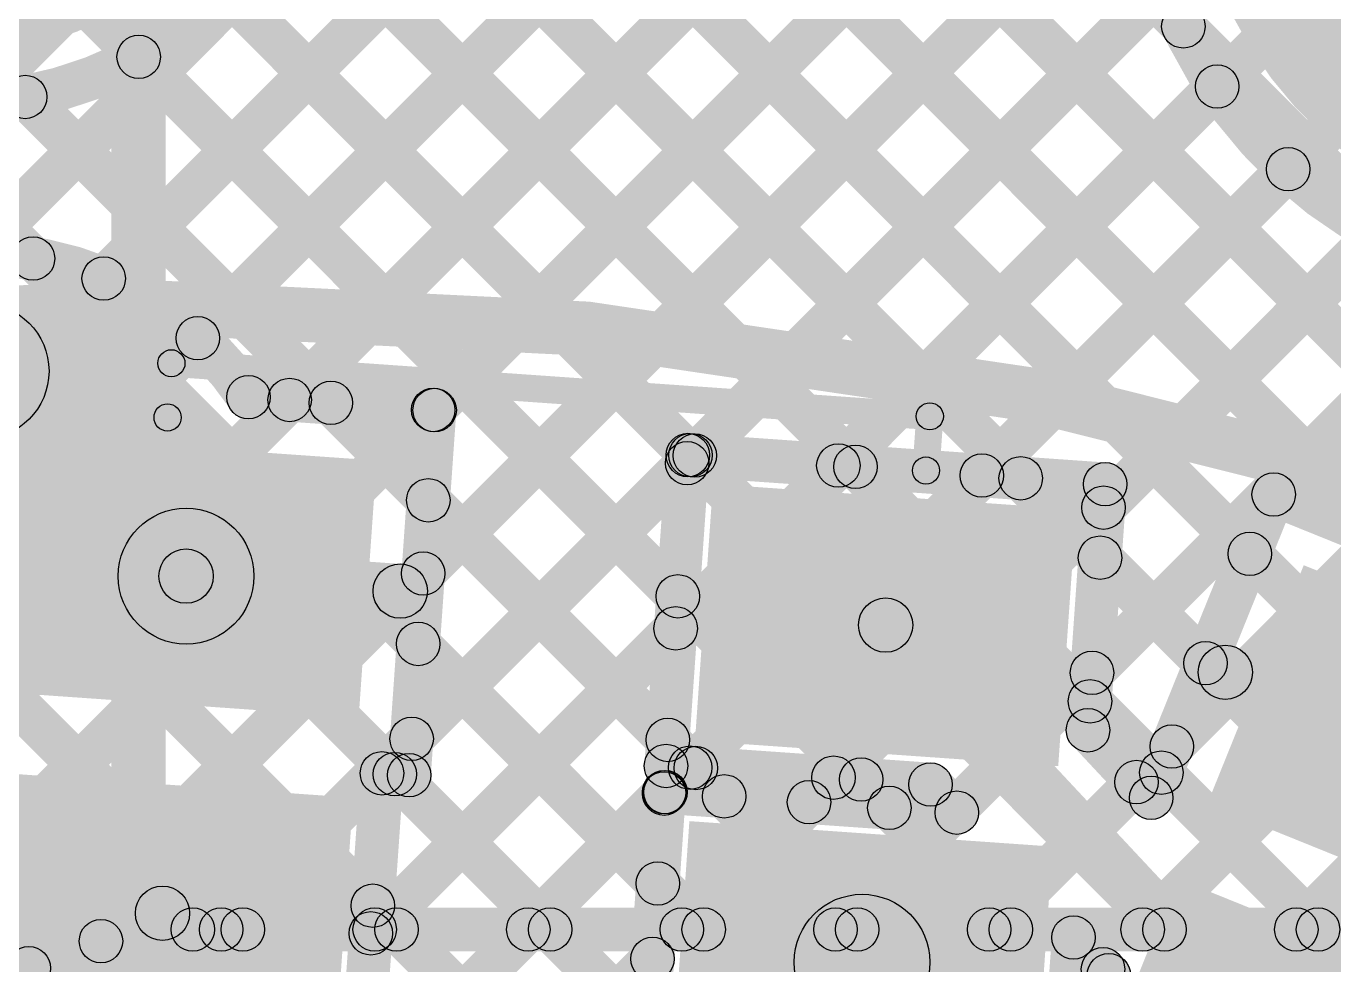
# Model space of a CAD drawing. Header units: millimetres. Extents: x -2.17 to 2.17, y -2.17 to 2.17.
# Drawn here: x -0.0207 to 0.2201, y 0.7224 to 0.8952 of the extents above; entities that cross this region are included whole.
import ezdxf

# ---------------------------------------------------------------- set-up
doc = ezdxf.new("R2010")
doc.units = ezdxf.units.MM
doc.header["$MEASUREMENT"] = 0
for name, color, linetype in [('BottomLayer', 5, 'Continuous'), ('Mechanical1', 6, 'Continuous'), ('Mechanical2', 216, 'Continuous'), ('TopLayer', 1, 'Continuous'), ('TopOverlay', 2, 'Continuous'), ('TopPaste', 8, 'Continuous'), ('TopSolder', 216, 'Continuous')]:
    doc.layers.add(name, color=color, linetype=linetype)

# ---------------------------------------------------------------- blocks, each defined once
blk = doc.blocks.new('WS2812B_M____237')
at = {"layer": 'TopLayer'}
for points in [[(-0.09409, 0.05079), (-0.03504, 0.05079), (-0.03504, 0.01142), (-0.09409, 0.01142)], [(0.03504, 0.05079), (0.09409, 0.05079), (0.09409, 0.01142), (0.03504, 0.01142)], [(-0.09409, -0.01142), (-0.03504, -0.01142), (-0.03504, -0.05079), (-0.09409, -0.05079)], [(0.03504, -0.01142), (0.09409, -0.01142), (0.09409, -0.05079), (0.03504, -0.05079)]]:
    blk.add_hatch(color=1, dxfattribs=at).paths.add_polyline_path(points)
at = {"layer": 'TopOverlay'}
h = blk.add_hatch(color=2, dxfattribs=at)
edge = h.paths.add_edge_path()
edge.add_arc((-0.07, 0.07), 0.0025, 0, 360)
h = blk.add_hatch(color=2, dxfattribs=at)
edge = h.paths.add_edge_path()
edge.add_arc((-0.07, 0.07), 0.0025, 0, 360)
for points in [[(0.07, 0.0725), (0.07, 0.0675), (-0.07, 0.0675), (-0.07, 0.0725)], [(-0.0725, 0.07), (-0.0675, 0.07), (-0.0675, 0.06), (-0.0725, 0.06)], [(0.0675, 0.07), (0.0725, 0.07), (0.0725, 0.06), (0.0675, 0.06)], [(-0.0725, -0.06), (-0.0675, -0.06), (-0.0675, -0.07), (-0.0725, -0.07)], [(0.0675, -0.06), (0.0725, -0.06), (0.0725, -0.07), (0.0675, -0.07)], [(0.07, -0.0675), (0.07, -0.0725), (-0.07, -0.0725), (-0.07, -0.0675)]]:
    blk.add_hatch(color=2, dxfattribs=at).paths.add_polyline_path(points)
h = blk.add_hatch(color=2, dxfattribs=at)
edge = h.paths.add_edge_path()
edge.add_arc((0.07, 0.07), 0.0025, 0, 360)
h = blk.add_hatch(color=2, dxfattribs=at)
edge = h.paths.add_edge_path()
edge.add_arc((0.07, 0.07), 0.0025, 0, 360)
h = blk.add_hatch(color=2, dxfattribs=at)
edge = h.paths.add_edge_path()
edge.add_arc((-0.091, 0.061), 0.0025, 0, 360)
h = blk.add_hatch(color=2, dxfattribs=at)
edge = h.paths.add_edge_path()
edge.add_arc((-0.085, 0.061), 0.0025, 0, 360)
h = blk.add_hatch(color=2, dxfattribs=at)
edge = h.paths.add_edge_path()
edge.add_arc((-0.07, 0.06), 0.0025, 0, 360)
h = blk.add_hatch(color=2, dxfattribs=at)
edge = h.paths.add_edge_path()
edge.add_arc((0.07, 0.06), 0.0025, 0, 360)
h = blk.add_hatch(color=2, dxfattribs=at)
edge = h.paths.add_edge_path()
edge.add_arc((-0.07, -0.06), 0.0025, 0, 360)
h = blk.add_hatch(color=2, dxfattribs=at)
edge = h.paths.add_edge_path()
edge.add_arc((0.07, -0.06), 0.0025, 0, 360)
h = blk.add_hatch(color=2, dxfattribs=at)
edge = h.paths.add_edge_path()
edge.add_arc((-0.07, -0.07), 0.0025, 0, 360)
h = blk.add_hatch(color=2, dxfattribs=at)
edge = h.paths.add_edge_path()
edge.add_arc((-0.07, -0.07), 0.0025, 0, 360)
h = blk.add_hatch(color=2, dxfattribs=at)
edge = h.paths.add_edge_path()
edge.add_arc((0.07, -0.07), 0.0025, 0, 360)
h = blk.add_hatch(color=2, dxfattribs=at)
edge = h.paths.add_edge_path()
edge.add_arc((0.07, -0.07), 0.0025, 0, 360)
at = {"layer": 'TopPaste'}
for points in [[(-0.09409, 0.05079), (-0.03504, 0.05079), (-0.03504, 0.01142), (-0.09409, 0.01142)], [(0.03504, 0.05079), (0.09409, 0.05079), (0.09409, 0.01142), (0.03504, 0.01142)], [(-0.09409, -0.01142), (-0.03504, -0.01142), (-0.03504, -0.05079), (-0.09409, -0.05079)], [(0.03504, -0.01142), (0.09409, -0.01142), (0.09409, -0.05079), (0.03504, -0.05079)]]:
    blk.add_hatch(color=8, dxfattribs=at).paths.add_polyline_path(points)
at = {"layer": 'TopSolder'}
for points in [[(-0.09809, 0.05479), (-0.03104, 0.05479), (-0.03104, 0.00742), (-0.09809, 0.00742)], [(0.03104, 0.05479), (0.09809, 0.05479), (0.09809, 0.00742), (0.03104, 0.00742)], [(-0.09809, -0.00742), (-0.03104, -0.00742), (-0.03104, -0.05479), (-0.09809, -0.05479)], [(0.03104, -0.00742), (0.09809, -0.00742), (0.09809, -0.05479), (0.03104, -0.05479)]]:
    blk.add_hatch(color=216, dxfattribs=at).paths.add_polyline_path(points)
at = {"layer": 'TopOverlay', "const_width": 0.005}
blk.add_lwpolyline([(-0.085, 0.061, 1), (-0.091, 0.061, 1)], format="xyb", close=True, dxfattribs=at)
at = {"layer": 'TopOverlay'}
for centre in [(-0.07, 0.07), (-0.07, 0.07), (0.07, 0.07), (0.07, 0.07), (-0.091, 0.061), (-0.085, 0.061), (-0.07, 0.06), (0.07, 0.06), (-0.07, -0.06), (0.07, -0.06), (-0.07, -0.07), (-0.07, -0.07), (0.07, -0.07), (0.07, -0.07)]:
    blk.add_circle(centre, 0.0025, dxfattribs=at)
blk = doc.blocks.new('WS2812B_M____238')
at = {"layer": 'TopLayer'}
for points in [[(-0.09409, 0.05079), (-0.03504, 0.05079), (-0.03504, 0.01142), (-0.09409, 0.01142)], [(0.03504, 0.05079), (0.09409, 0.05079), (0.09409, 0.01142), (0.03504, 0.01142)], [(-0.09409, -0.01142), (-0.03504, -0.01142), (-0.03504, -0.05079), (-0.09409, -0.05079)], [(0.03504, -0.01142), (0.09409, -0.01142), (0.09409, -0.05079), (0.03504, -0.05079)]]:
    blk.add_hatch(color=1, dxfattribs=at).paths.add_polyline_path(points)
at = {"layer": 'TopOverlay'}
h = blk.add_hatch(color=2, dxfattribs=at)
edge = h.paths.add_edge_path()
edge.add_arc((-0.07, 0.07), 0.0025, 0, 360)
h = blk.add_hatch(color=2, dxfattribs=at)
edge = h.paths.add_edge_path()
edge.add_arc((-0.07, 0.07), 0.0025, 0, 360)
for points in [[(0.07, 0.0725), (0.07, 0.0675), (-0.07, 0.0675), (-0.07, 0.0725)], [(-0.0725, 0.07), (-0.0675, 0.07), (-0.0675, 0.06), (-0.0725, 0.06)], [(0.0675, 0.07), (0.0725, 0.07), (0.0725, 0.06), (0.0675, 0.06)], [(-0.0725, -0.06), (-0.0675, -0.06), (-0.0675, -0.07), (-0.0725, -0.07)], [(0.0675, -0.06), (0.0725, -0.06), (0.0725, -0.07), (0.0675, -0.07)], [(0.07, -0.0675), (0.07, -0.0725), (-0.07, -0.0725), (-0.07, -0.0675)]]:
    blk.add_hatch(color=2, dxfattribs=at).paths.add_polyline_path(points)
h = blk.add_hatch(color=2, dxfattribs=at)
edge = h.paths.add_edge_path()
edge.add_arc((0.07, 0.07), 0.0025, 0, 360)
h = blk.add_hatch(color=2, dxfattribs=at)
edge = h.paths.add_edge_path()
edge.add_arc((0.07, 0.07), 0.0025, 0, 360)
h = blk.add_hatch(color=2, dxfattribs=at)
edge = h.paths.add_edge_path()
edge.add_arc((-0.091, 0.061), 0.0025, 0, 360)
h = blk.add_hatch(color=2, dxfattribs=at)
edge = h.paths.add_edge_path()
edge.add_arc((-0.085, 0.061), 0.0025, 0, 360)
h = blk.add_hatch(color=2, dxfattribs=at)
edge = h.paths.add_edge_path()
edge.add_arc((-0.07, 0.06), 0.0025, 0, 360)
h = blk.add_hatch(color=2, dxfattribs=at)
edge = h.paths.add_edge_path()
edge.add_arc((0.07, 0.06), 0.0025, 0, 360)
h = blk.add_hatch(color=2, dxfattribs=at)
edge = h.paths.add_edge_path()
edge.add_arc((-0.07, -0.06), 0.0025, 0, 360)
h = blk.add_hatch(color=2, dxfattribs=at)
edge = h.paths.add_edge_path()
edge.add_arc((0.07, -0.06), 0.0025, 0, 360)
h = blk.add_hatch(color=2, dxfattribs=at)
edge = h.paths.add_edge_path()
edge.add_arc((-0.07, -0.07), 0.0025, 0, 360)
h = blk.add_hatch(color=2, dxfattribs=at)
edge = h.paths.add_edge_path()
edge.add_arc((-0.07, -0.07), 0.0025, 0, 360)
h = blk.add_hatch(color=2, dxfattribs=at)
edge = h.paths.add_edge_path()
edge.add_arc((0.07, -0.07), 0.0025, 0, 360)
h = blk.add_hatch(color=2, dxfattribs=at)
edge = h.paths.add_edge_path()
edge.add_arc((0.07, -0.07), 0.0025, 0, 360)
at = {"layer": 'TopPaste'}
for points in [[(-0.09409, 0.05079), (-0.03504, 0.05079), (-0.03504, 0.01142), (-0.09409, 0.01142)], [(0.03504, 0.05079), (0.09409, 0.05079), (0.09409, 0.01142), (0.03504, 0.01142)], [(-0.09409, -0.01142), (-0.03504, -0.01142), (-0.03504, -0.05079), (-0.09409, -0.05079)], [(0.03504, -0.01142), (0.09409, -0.01142), (0.09409, -0.05079), (0.03504, -0.05079)]]:
    blk.add_hatch(color=8, dxfattribs=at).paths.add_polyline_path(points)
at = {"layer": 'TopSolder'}
for points in [[(-0.09809, 0.05479), (-0.03104, 0.05479), (-0.03104, 0.00742), (-0.09809, 0.00742)], [(0.03104, 0.05479), (0.09809, 0.05479), (0.09809, 0.00742), (0.03104, 0.00742)], [(-0.09809, -0.00742), (-0.03104, -0.00742), (-0.03104, -0.05479), (-0.09809, -0.05479)], [(0.03104, -0.00742), (0.09809, -0.00742), (0.09809, -0.05479), (0.03104, -0.05479)]]:
    blk.add_hatch(color=216, dxfattribs=at).paths.add_polyline_path(points)
at = {"layer": 'TopOverlay', "const_width": 0.005}
blk.add_lwpolyline([(-0.085, 0.061, 1), (-0.091, 0.061, 1)], format="xyb", close=True, dxfattribs=at)
at = {"layer": 'TopOverlay'}
for centre in [(-0.07, 0.07), (-0.07, 0.07), (0.07, 0.07), (0.07, 0.07), (-0.091, 0.061), (-0.085, 0.061), (-0.07, 0.06), (0.07, 0.06), (-0.07, -0.06), (0.07, -0.06), (-0.07, -0.07), (-0.07, -0.07), (0.07, -0.07), (0.07, -0.07)]:
    blk.add_circle(centre, 0.0025, dxfattribs=at)

msp = doc.modelspace()

# ---------------------------------------------------------------- hatches: boundary and pattern name
at = {"layer": 'BottomLayer'}
for points in [[(-0.78158, 1.89173), (-0.77592, 1.89739), (0.34612, 0.77534), (0.34047, 0.76969)], [(-0.80228, 1.88415), (-0.79663, 1.88981), (0.31769, 0.77549), (0.31203, 0.76983)], [(-0.82299, 1.87657), (-0.81733, 1.88223), (0.31257, 0.75232), (0.30692, 0.74667)], [(-0.84344, 1.86874), (-0.83778, 1.87439), (0.3049, 0.73172), (0.29924, 0.72606)], [(-0.86168, 1.85869), (-0.85602, 1.86435), (0.27661, 0.73172), (0.27095, 0.72606)], [(-0.87992, 1.84865), (-0.87426, 1.8543), (0.24833, 0.73172), (0.24267, 0.72606)], [(-0.89815, 1.8386), (-0.8925, 1.84426), (0.22004, 0.73172), (0.21439, 0.72606)], [(-0.32235, 0.55537), (-0.32801, 0.56103), (0.94909, 1.83813), (0.95475, 1.83247)], [(-0.91639, 1.82855), (-0.91074, 1.83421), (0.19176, 0.73172), (0.1861, 0.72606)], [(-0.30604, 0.5434), (-0.3117, 0.54906), (0.96823, 1.82898), (0.97388, 1.82332)], [(-0.93463, 1.81851), (-0.92897, 1.82417), (0.16347, 0.73172), (0.15782, 0.72606)], [(-0.17292, 0.64824), (-0.17857, 0.65389), (0.98631, 1.81878), (0.99197, 1.81312)], [(-0.95287, 1.80846), (-0.94721, 1.81412), (0.13519, 0.73172), (0.12953, 0.72606)], [(-0.14392, 0.64895), (-0.14958, 0.6546), (1.00439, 1.80858), (1.01005, 1.80292)], [(-0.97111, 1.79842), (-0.96545, 1.80407), (0.1069, 0.73172), (0.10125, 0.72606)], [(-0.11564, 0.64895), (-0.1213, 0.6546), (1.02248, 1.79838), (1.02813, 1.79272)], [(-0.98935, 1.78837), (-0.98369, 1.79403), (0.07862, 0.73172), (0.07296, 0.72606)], [(-0.01738, 0.71893), (-0.02303, 0.72458), (1.04056, 1.78818), (1.04622, 1.78252)], [(0.01804, 0.72606), (0.01239, 0.73172), (1.05864, 1.77797), (1.0643, 1.77232)], [(0.04633, 0.72606), (0.04067, 0.73172), (1.07673, 1.76777), (1.08238, 1.76212)], [(0.07461, 0.72606), (0.06896, 0.73172), (1.09481, 1.75757), (1.10047, 1.75192)], [(0.1029, 0.72606), (0.09724, 0.73172), (1.11289, 1.74737), (1.11855, 1.74171)], [(0.13118, 0.72606), (0.12552, 0.73172), (1.12999, 1.73618), (1.13564, 1.73052)], [(0.15946, 0.72606), (0.15381, 0.73172), (1.14646, 1.72437), (1.15212, 1.71871)], [(0.18775, 0.72606), (0.18209, 0.73172), (1.16293, 1.71256), (1.16859, 1.7069)], [(-0.66433, 1.43507), (-0.65867, 1.44073), (0.05034, 0.73172), (0.04468, 0.72606)], [(-0.66433, 1.40678), (-0.65867, 1.41244), (0.02205, 0.73172), (0.0164, 0.72606)], [(-0.66433, 1.3785), (-0.65867, 1.38416), (-0.00408, 0.72957), (-0.00974, 0.72391)], [(-0.34634, 0.55967), (-0.35199, 0.56533), (0.17891, 1.09623), (0.18457, 1.09057)], [(0.21603, 0.72606), (0.21038, 0.73172), (0.42605, 0.94739), (0.43171, 0.94173)], [(0.01, 0.72489), (0.01, 0.73289), (0.594, 0.73289), (0.594, 0.72489)]]:
    msp.add_hatch(color=5, dxfattribs=at).paths.add_polyline_path(points)
h = msp.add_hatch(color=5, dxfattribs=at)
edge = h.paths.add_edge_path()
edge.add_arc((0.01, 0.72889), 0.004, 0, 360)
h = msp.add_hatch(color=5, dxfattribs=at)
edge = h.paths.add_edge_path()
edge.add_arc((0.01, 0.72889), 0.004, 0, 360)
h = msp.add_hatch(color=5, dxfattribs=at)
edge = h.paths.add_edge_path()
edge.add_arc((0.01521, 0.72889), 0.004, 0, 360)
h = msp.add_hatch(color=5, dxfattribs=at)
edge = h.paths.add_edge_path()
edge.add_arc((0.01922, 0.72889), 0.004, 0, 360)
h = msp.add_hatch(color=5, dxfattribs=at)
edge = h.paths.add_edge_path()
edge.add_arc((0.0435, 0.72889), 0.004, 0, 360)
h = msp.add_hatch(color=5, dxfattribs=at)
edge = h.paths.add_edge_path()
edge.add_arc((0.04751, 0.72889), 0.004, 0, 360)
h = msp.add_hatch(color=5, dxfattribs=at)
edge = h.paths.add_edge_path()
edge.add_arc((0.07178, 0.72889), 0.004, 0, 360)
h = msp.add_hatch(color=5, dxfattribs=at)
edge = h.paths.add_edge_path()
edge.add_arc((0.07579, 0.72889), 0.004, 0, 360)
h = msp.add_hatch(color=5, dxfattribs=at)
edge = h.paths.add_edge_path()
edge.add_arc((0.10007, 0.72889), 0.004, 0, 360)
h = msp.add_hatch(color=5, dxfattribs=at)
edge = h.paths.add_edge_path()
edge.add_arc((0.10408, 0.72889), 0.004, 0, 360)
h = msp.add_hatch(color=5, dxfattribs=at)
edge = h.paths.add_edge_path()
edge.add_arc((0.12835, 0.72889), 0.004, 0, 360)
h = msp.add_hatch(color=5, dxfattribs=at)
edge = h.paths.add_edge_path()
edge.add_arc((0.13236, 0.72889), 0.004, 0, 360)
h = msp.add_hatch(color=5, dxfattribs=at)
edge = h.paths.add_edge_path()
edge.add_arc((0.15664, 0.72889), 0.004, 0, 360)
h = msp.add_hatch(color=5, dxfattribs=at)
edge = h.paths.add_edge_path()
edge.add_arc((0.16065, 0.72889), 0.004, 0, 360)
h = msp.add_hatch(color=5, dxfattribs=at)
edge = h.paths.add_edge_path()
edge.add_arc((0.18492, 0.72889), 0.004, 0, 360)
h = msp.add_hatch(color=5, dxfattribs=at)
edge = h.paths.add_edge_path()
edge.add_arc((0.18893, 0.72889), 0.004, 0, 360)
h = msp.add_hatch(color=5, dxfattribs=at)
edge = h.paths.add_edge_path()
edge.add_arc((0.21321, 0.72889), 0.004, 0, 360)
h = msp.add_hatch(color=5, dxfattribs=at)
edge = h.paths.add_edge_path()
edge.add_arc((0.21721, 0.72889), 0.004, 0, 360)
h = msp.add_hatch(color=5, dxfattribs=at)
edge = h.paths.add_edge_path()
edge.add_arc((-0.00691, 0.72674), 0.004, 0, 360)
h = msp.add_hatch(color=5, dxfattribs=at)
edge = h.paths.add_edge_path()
edge.add_arc((-0.0202, 0.72175), 0.004, 0, 360)
at = {"layer": 'Mechanical1'}
msp.add_hatch(color=6, dxfattribs=at).paths.add_polyline_path([(0.005, 0), (-0.005, 0), (-0.005, 2.16739), (0.005, 2.16739)])
at = {"layer": 'TopLayer'}
for points in [[(0.01374, 0.83489), (0.00808, 0.84055), (0.13886, 0.97133), (0.14452, 0.96567)], [(0.11801, 0.96386), (0.12367, 0.96952), (0.19524, 0.89794), (0.18958, 0.89229)], [(0.03066, 0.82353), (0.025, 0.82918), (0.15794, 0.96213), (0.1636, 0.95647)], [(0.05709, 0.82168), (0.05143, 0.82733), (0.18069, 0.95659), (0.18635, 0.95093)], [(0.10502, 0.94856), (0.11068, 0.95422), (0.24726, 0.81764), (0.24161, 0.81198)], [(0.08845, 0.93685), (0.09411, 0.9425), (0.23233, 0.80428), (0.22668, 0.79862)], [(-0.00358, 0.84586), (-0.00923, 0.85152), (0.07662, 0.93738), (0.08228, 0.93172)], [(0.06798, 0.92904), (0.07363, 0.93469), (0.20746, 0.80086), (0.20181, 0.79521)], [(-0.02739, 0.85033), (-0.03305, 0.85599), (0.04425, 0.93328), (0.0499, 0.92763)], [(0.04099, 0.92774), (0.04665, 0.9334), (0.16529, 0.81476), (0.15963, 0.8091)], [(0.05525, 0.79156), (0.0496, 0.79721), (0.17758, 0.92519), (0.18323, 0.91954)], [(0.02581, 0.91464), (0.03146, 0.9203), (0.13488, 0.81688), (0.12922, 0.81123)], [(0.10528, 0.8133), (0.09962, 0.81895), (0.18641, 0.90574), (0.19207, 0.90009)], [(0.01351, 0.89865), (0.01917, 0.90431), (0.10447, 0.81901), (0.09881, 0.81335)], [(-0.00279, 0.88667), (0.00287, 0.89232), (0.10216, 0.79304), (0.0965, 0.78738)], [(0.13171, 0.81145), (0.12606, 0.8171), (0.19582, 0.88686), (0.20147, 0.88121)], [(-0.0237, 0.87929), (-0.01804, 0.88495), (0.03826, 0.82865), (0.0326, 0.82299)], [(-0.05075, 0.87806), (-0.04509, 0.88372), (-0.01659, 0.85521), (-0.02225, 0.84955)], [(0.15815, 0.8096), (0.15249, 0.81526), (0.20889, 0.87165), (0.21454, 0.86599)], [(0.18054, 0.80371), (0.17488, 0.80936), (0.22541, 0.85989), (0.23107, 0.85423)], [(0.17841, 0.7733), (0.17276, 0.77895), (0.24588, 0.85208), (0.25154, 0.84642)], [(0.01996, 0.82289), (0.02052, 0.83087), (0.05481, 0.82848), (0.05425, 0.8205)], [(0.05382, 0.757), (0.04584, 0.75756), (0.05054, 0.82477), (0.05852, 0.82421)], [(0.10087, 0.81222), (0.10143, 0.82021), (0.17829, 0.81483), (0.17773, 0.80685)], [(0.05313, 0.76115), (0.04747, 0.7668), (0.09821, 0.81754), (0.10387, 0.81189)], [(0.10113, 0.75871), (0.09315, 0.75926), (0.09716, 0.81649), (0.10514, 0.81594)], [(0.20755, 0.80524), (0.21054, 0.81266), (0.23054, 0.80458), (0.22754, 0.79716)], [(0.05054, 0.80505), (0.0562, 0.81071), (0.10031, 0.7666), (0.09465, 0.76094)], [(0.17884, 0.76528), (0.17086, 0.76583), (0.17402, 0.81112), (0.182, 0.81056)], [(0.19019, 0.75161), (0.18278, 0.75461), (0.20534, 0.81045), (0.21276, 0.80745)], [(-0.03102, 0.79169), (-0.03032, 0.80167), (0.00911, 0.79891), (0.00841, 0.78893)], [(0.17424, 0.79449), (0.1799, 0.80015), (0.19933, 0.78072), (0.19367, 0.77506)], [(0.00841, 0.78893), (0.00911, 0.79891), (0.04854, 0.79615), (0.04784, 0.78617)], [(-0.08657, 0.78606), (-0.08106, 0.7944), (0.00718, 0.73604), (0.00166, 0.7277)], [(0.13393, 0.7815), (0.14123, 0.78833), (0.21714, 0.70715), (0.20983, 0.70032)], [(0.04561, 0.72535), (0.03996, 0.731), (0.09609, 0.78713), (0.10174, 0.78148)], [(0.04869, 0.77862), (0.05435, 0.78427), (0.09846, 0.74016), (0.0928, 0.73451)], [(0.19826, 0.77159), (0.20201, 0.78086), (0.23866, 0.76605), (0.23491, 0.75678)], [(0.17239, 0.76805), (0.17805, 0.77371), (0.19119, 0.76057), (0.18553, 0.75492)], [(0.17193, 0.76282), (0.17777, 0.76829), (0.18941, 0.75584), (0.18356, 0.75038)], [(0.09465, 0.76094), (0.10031, 0.7666), (0.10548, 0.76143), (0.09982, 0.75577)], [(0.18659, 0.75319), (0.18094, 0.75885), (0.18747, 0.76538), (0.19313, 0.75972)], [(0.04456, 0.75364), (0.04512, 0.76162), (0.05011, 0.76127), (0.04955, 0.75329)], [(0.09987, 0.75132), (0.09421, 0.75697), (0.09874, 0.7615), (0.1044, 0.75585)], [(0.09687, 0.75499), (0.09742, 0.76297), (0.14612, 0.75957), (0.14556, 0.75159)], [(0.09982, 0.75577), (0.10548, 0.76143), (0.11069, 0.75622), (0.10503, 0.75056)], [(0.04439, 0.75463), (0.05005, 0.76029), (0.09661, 0.71373), (0.09095, 0.70807)], [(0.1263, 0.74947), (0.12065, 0.75513), (0.12518, 0.75965), (0.13083, 0.754)], [(0.13023, 0.75364), (0.13589, 0.7593), (0.1411, 0.75409), (0.13544, 0.74843)], [(0.03126, 0.68271), (0.02561, 0.68837), (0.09396, 0.75672), (0.09962, 0.75107)], [(0.04484, 0.70029), (0.03686, 0.70084), (0.04085, 0.75791), (0.04883, 0.75735)], [(0.09653, 0.75017), (0.09709, 0.75815), (0.15097, 0.75438), (0.15041, 0.7464)], [(0.14292, 0.75285), (0.14876, 0.75831), (0.15361, 0.75313), (0.14777, 0.74766)], [(0.0968, 0.69665), (0.08882, 0.69721), (0.09282, 0.75444), (0.1008, 0.75388)], [(0.04031, 0.73043), (0.04597, 0.73609), (0.09104, 0.69101), (0.08539, 0.68535)], [(0.16926, 0.72468), (0.1751, 0.73014), (0.18161, 0.72319), (0.17576, 0.71772)], [(0.17422, 0.69925), (0.16624, 0.69981), (0.16819, 0.72769), (0.17617, 0.72713)], [(0.05955, 0.68271), (0.05389, 0.68837), (0.09183, 0.72631), (0.09749, 0.72066)], [(0.17416, 0.71247), (0.1685, 0.71813), (0.17479, 0.72442), (0.18045, 0.71876)]]:
    msp.add_hatch(color=1, dxfattribs=at).paths.add_polyline_path(points)
h = msp.add_hatch(color=1, dxfattribs=at)
edge = h.paths.add_edge_path()
edge.add_arc((0.19241, 0.89512), 0.004, 0, 360)
h = msp.add_hatch(color=1, dxfattribs=at)
edge = h.paths.add_edge_path()
edge.add_arc((0.00004, 0.8895), 0.004, 0, 360)
h = msp.add_hatch(color=1, dxfattribs=at)
edge = h.paths.add_edge_path()
edge.add_arc((0.19865, 0.88404), 0.004, 0, 360)
h = msp.add_hatch(color=1, dxfattribs=at)
edge = h.paths.add_edge_path()
edge.add_arc((-0.02087, 0.88212), 0.004, 0, 360)
h = msp.add_hatch(color=1, dxfattribs=at)
edge = h.paths.add_edge_path()
edge.add_arc((0.21172, 0.86882), 0.004, 0, 360)
h = msp.add_hatch(color=1, dxfattribs=at)
edge = h.paths.add_edge_path()
edge.add_arc((-0.01942, 0.85238), 0.004, 0, 360)
h = msp.add_hatch(color=1, dxfattribs=at)
edge = h.paths.add_edge_path()
edge.add_arc((-0.00641, 0.84869), 0.004, 0, 360)
h = msp.add_hatch(color=1, dxfattribs=at)
edge = h.paths.add_edge_path()
edge.add_arc((-0.02898, 0.83166), 0.0125, 0, 360)
h = msp.add_hatch(color=1, dxfattribs=at)
edge = h.paths.add_edge_path()
edge.add_arc((-0.02898, 0.83166), 0.0125, 0, 360)
h = msp.add_hatch(color=1, dxfattribs=at)
edge = h.paths.add_edge_path()
edge.add_arc((0.01091, 0.83772), 0.004, 0, 360)
h = msp.add_hatch(color=1, dxfattribs=at)
edge = h.paths.add_edge_path()
edge.add_arc((0.02024, 0.82688), 0.004, 0, 360)
h = msp.add_hatch(color=1, dxfattribs=at)
edge = h.paths.add_edge_path()
edge.add_arc((0.02024, 0.82688), 0.004, 0, 360)
h = msp.add_hatch(color=1, dxfattribs=at)
edge = h.paths.add_edge_path()
edge.add_arc((0.02783, 0.82635), 0.004, 0, 360)
h = msp.add_hatch(color=1, dxfattribs=at)
edge = h.paths.add_edge_path()
edge.add_arc((0.03543, 0.82582), 0.004, 0, 360)
h = msp.add_hatch(color=1, dxfattribs=at)
edge = h.paths.add_edge_path()
edge.add_arc((0.05426, 0.82451), 0.004, 0, 360)
h = msp.add_hatch(color=1, dxfattribs=at)
edge = h.paths.add_edge_path()
edge.add_arc((0.05453, 0.82449), 0.004, 0, 360)
h = msp.add_hatch(color=1, dxfattribs=at)
edge = h.paths.add_edge_path()
edge.add_arc((0.05453, 0.82449), 0.004, 0, 360)
h = msp.add_hatch(color=1, dxfattribs=at)
edge = h.paths.add_edge_path()
edge.add_arc((0.10115, 0.81621), 0.004, 0, 360)
h = msp.add_hatch(color=1, dxfattribs=at)
edge = h.paths.add_edge_path()
edge.add_arc((0.10115, 0.81621), 0.004, 0, 360)
h = msp.add_hatch(color=1, dxfattribs=at)
edge = h.paths.add_edge_path()
edge.add_arc((0.10164, 0.81618), 0.004, 0, 360)
h = msp.add_hatch(color=1, dxfattribs=at)
edge = h.paths.add_edge_path()
edge.add_arc((0.10245, 0.81612), 0.004, 0, 360)
h = msp.add_hatch(color=1, dxfattribs=at)
edge = h.paths.add_edge_path()
edge.add_arc((0.10104, 0.81472), 0.004, 0, 360)
h = msp.add_hatch(color=1, dxfattribs=at)
edge = h.paths.add_edge_path()
edge.add_arc((0.12888, 0.81428), 0.004, 0, 360)
h = msp.add_hatch(color=1, dxfattribs=at)
edge = h.paths.add_edge_path()
edge.add_arc((0.13205, 0.81405), 0.004, 0, 360)
h = msp.add_hatch(color=1, dxfattribs=at)
edge = h.paths.add_edge_path()
edge.add_arc((0.15532, 0.81243), 0.004, 0, 360)
h = msp.add_hatch(color=1, dxfattribs=at)
edge = h.paths.add_edge_path()
edge.add_arc((0.16246, 0.81193), 0.004, 0, 360)
h = msp.add_hatch(color=1, dxfattribs=at)
edge = h.paths.add_edge_path()
edge.add_arc((0.17801, 0.81084), 0.004, 0, 360)
h = msp.add_hatch(color=1, dxfattribs=at)
edge = h.paths.add_edge_path()
edge.add_arc((0.17801, 0.81084), 0.004, 0, 360)
h = msp.add_hatch(color=1, dxfattribs=at)
edge = h.paths.add_edge_path()
edge.add_arc((0.05337, 0.80788), 0.004, 0, 360)
h = msp.add_hatch(color=1, dxfattribs=at)
edge = h.paths.add_edge_path()
edge.add_arc((0.20905, 0.80895), 0.004, 0, 360)
h = msp.add_hatch(color=1, dxfattribs=at)
edge = h.paths.add_edge_path()
edge.add_arc((0.20905, 0.80895), 0.004, 0, 360)
h = msp.add_hatch(color=1, dxfattribs=at)
edge = h.paths.add_edge_path()
edge.add_arc((0.17771, 0.80653), 0.004, 0, 360)
h = msp.add_hatch(color=1, dxfattribs=at)
edge = h.paths.add_edge_path()
edge.add_arc((0.00876, 0.79392), 0.0125, 0, 360)
h = msp.add_hatch(color=1, dxfattribs=at)
edge = h.paths.add_edge_path()
edge.add_arc((0.20464, 0.79804), 0.004, 0, 360)
h = msp.add_hatch(color=1, dxfattribs=at)
edge = h.paths.add_edge_path()
edge.add_arc((0.17707, 0.79732), 0.004, 0, 360)
h = msp.add_hatch(color=1, dxfattribs=at)
edge = h.paths.add_edge_path()
edge.add_arc((0.00876, 0.79392), 0.005, 0, 360)
h = msp.add_hatch(color=1, dxfattribs=at)
edge = h.paths.add_edge_path()
edge.add_arc((0.00876, 0.79392), 0.005, 0, 360)
h = msp.add_hatch(color=1, dxfattribs=at)
edge = h.paths.add_edge_path()
edge.add_arc((0.05243, 0.79439), 0.004, 0, 360)
h = msp.add_hatch(color=1, dxfattribs=at)
edge = h.paths.add_edge_path()
edge.add_arc((0.04819, 0.79116), 0.005, 0, 360)
h = msp.add_hatch(color=1, dxfattribs=at)
edge = h.paths.add_edge_path()
edge.add_arc((0.09933, 0.79021), 0.004, 0, 360)
h = msp.add_hatch(color=1, dxfattribs=at)
edge = h.paths.add_edge_path()
edge.add_arc((0.13758, 0.78491), 0.005, 0, 360)
h = msp.add_hatch(color=1, dxfattribs=at)
edge = h.paths.add_edge_path()
edge.add_arc((0.09892, 0.78431), 0.004, 0, 360)
h = msp.add_hatch(color=1, dxfattribs=at)
edge = h.paths.add_edge_path()
edge.add_arc((0.05152, 0.78144), 0.004, 0, 360)
h = msp.add_hatch(color=1, dxfattribs=at)
edge = h.paths.add_edge_path()
edge.add_arc((0.1965, 0.77789), 0.004, 0, 360)
h = msp.add_hatch(color=1, dxfattribs=at)
edge = h.paths.add_edge_path()
edge.add_arc((0.20014, 0.77622), 0.005, 0, 360)
h = msp.add_hatch(color=1, dxfattribs=at)
edge = h.paths.add_edge_path()
edge.add_arc((0.17559, 0.77612), 0.004, 0, 360)
h = msp.add_hatch(color=1, dxfattribs=at)
edge = h.paths.add_edge_path()
edge.add_arc((0.17522, 0.77088), 0.004, 0, 360)
h = msp.add_hatch(color=1, dxfattribs=at)
edge = h.paths.add_edge_path()
edge.add_arc((0.17485, 0.76555), 0.004, 0, 360)
h = msp.add_hatch(color=1, dxfattribs=at)
edge = h.paths.add_edge_path()
edge.add_arc((0.17485, 0.76555), 0.004, 0, 360)
h = msp.add_hatch(color=1, dxfattribs=at)
edge = h.paths.add_edge_path()
edge.add_arc((0.0503, 0.76397), 0.004, 0, 360)
h = msp.add_hatch(color=1, dxfattribs=at)
edge = h.paths.add_edge_path()
edge.add_arc((0.09748, 0.76377), 0.004, 0, 360)
h = msp.add_hatch(color=1, dxfattribs=at)
edge = h.paths.add_edge_path()
edge.add_arc((0.09748, 0.76377), 0.004, 0, 360)
h = msp.add_hatch(color=1, dxfattribs=at)
edge = h.paths.add_edge_path()
edge.add_arc((0.1903, 0.76255), 0.004, 0, 360)
h = msp.add_hatch(color=1, dxfattribs=at)
edge = h.paths.add_edge_path()
edge.add_arc((0.04484, 0.75763), 0.004, 0, 360)
h = msp.add_hatch(color=1, dxfattribs=at)
edge = h.paths.add_edge_path()
edge.add_arc((0.04484, 0.75763), 0.004, 0, 360)
h = msp.add_hatch(color=1, dxfattribs=at)
edge = h.paths.add_edge_path()
edge.add_arc((0.04722, 0.75746), 0.004, 0, 360)
h = msp.add_hatch(color=1, dxfattribs=at)
edge = h.paths.add_edge_path()
edge.add_arc((0.04983, 0.75728), 0.004, 0, 360)
h = msp.add_hatch(color=1, dxfattribs=at)
edge = h.paths.add_edge_path()
edge.add_arc((0.04983, 0.75728), 0.004, 0, 360)
h = msp.add_hatch(color=1, dxfattribs=at)
edge = h.paths.add_edge_path()
edge.add_arc((0.09714, 0.75898), 0.004, 0, 360)
h = msp.add_hatch(color=1, dxfattribs=at)
edge = h.paths.add_edge_path()
edge.add_arc((0.09714, 0.75898), 0.004, 0, 360)
h = msp.add_hatch(color=1, dxfattribs=at)
edge = h.paths.add_edge_path()
edge.add_arc((0.10157, 0.75867), 0.004, 0, 360)
h = msp.add_hatch(color=1, dxfattribs=at)
edge = h.paths.add_edge_path()
edge.add_arc((0.10265, 0.7586), 0.004, 0, 360)
h = msp.add_hatch(color=1, dxfattribs=at)
edge = h.paths.add_edge_path()
edge.add_arc((0.10265, 0.7586), 0.004, 0, 360)
h = msp.add_hatch(color=1, dxfattribs=at)
edge = h.paths.add_edge_path()
edge.add_arc((0.18836, 0.75775), 0.004, 0, 360)
h = msp.add_hatch(color=1, dxfattribs=at)
edge = h.paths.add_edge_path()
edge.add_arc((0.128, 0.75683), 0.004, 0, 360)
h = msp.add_hatch(color=1, dxfattribs=at)
edge = h.paths.add_edge_path()
edge.add_arc((0.13306, 0.75647), 0.004, 0, 360)
h = msp.add_hatch(color=1, dxfattribs=at)
edge = h.paths.add_edge_path()
edge.add_arc((0.14584, 0.75558), 0.004, 0, 360)
h = msp.add_hatch(color=1, dxfattribs=at)
edge = h.paths.add_edge_path()
edge.add_arc((0.14584, 0.75558), 0.004, 0, 360)
h = msp.add_hatch(color=1, dxfattribs=at)
edge = h.paths.add_edge_path()
edge.add_arc((0.18377, 0.75602), 0.004, 0, 360)
h = msp.add_hatch(color=1, dxfattribs=at)
edge = h.paths.add_edge_path()
edge.add_arc((0.09679, 0.75389), 0.004, 0, 360)
h = msp.add_hatch(color=1, dxfattribs=at)
edge = h.paths.add_edge_path()
edge.add_arc((0.09681, 0.75416), 0.004, 0, 360)
h = msp.add_hatch(color=1, dxfattribs=at)
edge = h.paths.add_edge_path()
edge.add_arc((0.09681, 0.75416), 0.004, 0, 360)
h = msp.add_hatch(color=1, dxfattribs=at)
edge = h.paths.add_edge_path()
edge.add_arc((0.09704, 0.75415), 0.004, 0, 360)
h = msp.add_hatch(color=1, dxfattribs=at)
edge = h.paths.add_edge_path()
edge.add_arc((0.10786, 0.75339), 0.004, 0, 360)
h = msp.add_hatch(color=1, dxfattribs=at)
edge = h.paths.add_edge_path()
edge.add_arc((0.12348, 0.7523), 0.004, 0, 360)
h = msp.add_hatch(color=1, dxfattribs=at)
edge = h.paths.add_edge_path()
edge.add_arc((0.18648, 0.75311), 0.004, 0, 360)
h = msp.add_hatch(color=1, dxfattribs=at)
edge = h.paths.add_edge_path()
edge.add_arc((0.18648, 0.75311), 0.004, 0, 360)
h = msp.add_hatch(color=1, dxfattribs=at)
edge = h.paths.add_edge_path()
edge.add_arc((0.13827, 0.75126), 0.004, 0, 360)
h = msp.add_hatch(color=1, dxfattribs=at)
edge = h.paths.add_edge_path()
edge.add_arc((0.15069, 0.75039), 0.004, 0, 360)
h = msp.add_hatch(color=1, dxfattribs=at)
edge = h.paths.add_edge_path()
edge.add_arc((0.15069, 0.75039), 0.004, 0, 360)
h = msp.add_hatch(color=1, dxfattribs=at)
edge = h.paths.add_edge_path()
edge.add_arc((0.09563, 0.73734), 0.004, 0, 360)
h = msp.add_hatch(color=1, dxfattribs=at)
edge = h.paths.add_edge_path()
edge.add_arc((0.04314, 0.73326), 0.004, 0, 360)
h = msp.add_hatch(color=1, dxfattribs=at)
edge = h.paths.add_edge_path()
edge.add_arc((0.00442, 0.73187), 0.005, 0, 360)
h = msp.add_hatch(color=1, dxfattribs=at)
edge = h.paths.add_edge_path()
edge.add_arc((0.13324, 0.72286), 0.0125, 0, 360)
h = msp.add_hatch(color=1, dxfattribs=at)
edge = h.paths.add_edge_path()
edge.add_arc((0.13324, 0.72286), 0.0125, 0, 360)
h = msp.add_hatch(color=1, dxfattribs=at)
edge = h.paths.add_edge_path()
edge.add_arc((0.04278, 0.72817), 0.004, 0, 360)
h = msp.add_hatch(color=1, dxfattribs=at)
edge = h.paths.add_edge_path()
edge.add_arc((0.17218, 0.72741), 0.004, 0, 360)
h = msp.add_hatch(color=1, dxfattribs=at)
edge = h.paths.add_edge_path()
edge.add_arc((0.17218, 0.72741), 0.004, 0, 360)
h = msp.add_hatch(color=1, dxfattribs=at)
edge = h.paths.add_edge_path()
edge.add_arc((0.09466, 0.72348), 0.004, 0, 360)
h = msp.add_hatch(color=1, dxfattribs=at)
edge = h.paths.add_edge_path()
edge.add_arc((0.17762, 0.72159), 0.004, 0, 360)
h = msp.add_hatch(color=1, dxfattribs=at)
edge = h.paths.add_edge_path()
edge.add_arc((0.17868, 0.72046), 0.004, 0, 360)
h = msp.add_hatch(color=1, dxfattribs=at)
edge = h.paths.add_edge_path()
edge.add_arc((0.17868, 0.72046), 0.004, 0, 360)

# ---------------------------------------------------------------- linework, layer by layer
at = {"layer": 'BottomLayer', "const_width": 0.008}
msp.add_lwpolyline([(-0.0575, 0.66139, -0.414214), (0.01, 0.72889)], format="xyb", dxfattribs=at)
at = {"layer": 'BottomLayer'}
for centre in [(0.01, 0.72889), (0.01, 0.72889), (0.01521, 0.72889), (0.01922, 0.72889), (0.0435, 0.72889), (0.04751, 0.72889), (0.07178, 0.72889), (0.07579, 0.72889), (0.10007, 0.72889), (0.10408, 0.72889), (0.12835, 0.72889), (0.13236, 0.72889), (0.15664, 0.72889), (0.16065, 0.72889), (0.18492, 0.72889), (0.18893, 0.72889), (0.21321, 0.72889), (0.21721, 0.72889), (-0.00691, 0.72674), (-0.0202, 0.72175)]:
    msp.add_circle(centre, 0.004, dxfattribs=at)
at = {"layer": 'Mechanical2', "const_width": 0.01}
for points in [[(2.16535, 0.001, 1), (-2.16535, 0.001, 1)], [(2.08135, -0.01, 1), (-2.04935, -0.01, 1)], [(1.84055, 0.001, 1), (-1.84055, 0.001, 1)], [(1.6437, 0.001, 1), (-1.6437, 0.001, 1)], [(1.50394, 0, 1), (-1.50394, 0, 1)], [(1.30709, 0.001, 1), (-1.30709, 0.001, 1)], [(1.17323, 0.001, 1), (-1.17323, 0.001, 1)], [(0.97638, 0.001, 1), (-0.97638, 0.001, 1)], [(0.84252, 0.001, 1), (-0.84252, 0.001, 1)]]:
    msp.add_lwpolyline(points, format="xyb", close=True, dxfattribs=at)
at = {"layer": 'TopLayer'}
for points, const_width in [([(0.01651, 0.95304, -0.414214), (-0.03413, 0.90239)], 0.025), ([(0.26794, 0.8685, -0.414214), (0.2061, 0.93034)], 0.025), ([(0.03274, 0.92595, -0.3055), (-0.03413, 0.88089)], 0.008), ([(0.26794, 0.847, -0.335403), (0.18776, 0.9076)], 0.008), ([(-0.02898, 0.85316, -0.250204), (0.02024, 0.82688)], 0.008), ([(-0.02898, 0.83166, -0.414214), (0.00876, 0.79392)], 0.025), ([(-0.00808, 0.66404, -0.414214), (-0.07301, 0.72897)], 0.025), ([(0.13324, 0.72286, -0.414214), (0.07442, 0.66404)], 0.025), ([(0.13563, 0.7012, -0.054934), (0.13324, 0.72286)], 0.025)]:
    msp.add_lwpolyline(points, format="xyb", dxfattribs=dict(at, const_width=const_width))
for centre, radius in [((0.19241, 0.89512), 0.004), ((0.00004, 0.8895), 0.004), ((0.19865, 0.88404), 0.004), ((-0.02087, 0.88212), 0.004), ((0.21172, 0.86882), 0.004), ((-0.01942, 0.85238), 0.004), ((-0.00641, 0.84869), 0.004), ((-0.02898, 0.83166), 0.0125), ((-0.02898, 0.83166), 0.0125), ((0.01091, 0.83772), 0.004), ((0.02024, 0.82688), 0.004), ((0.02024, 0.82688), 0.004), ((0.02783, 0.82635), 0.004), ((0.03543, 0.82582), 0.004), ((0.05426, 0.82451), 0.004), ((0.05453, 0.82449), 0.004), ((0.05453, 0.82449), 0.004), ((0.10115, 0.81621), 0.004), ((0.10115, 0.81621), 0.004), ((0.10164, 0.81618), 0.004), ((0.10245, 0.81612), 0.004), ((0.10104, 0.81472), 0.004), ((0.12888, 0.81428), 0.004), ((0.13205, 0.81405), 0.004), ((0.15532, 0.81243), 0.004), ((0.16246, 0.81193), 0.004), ((0.17801, 0.81084), 0.004), ((0.17801, 0.81084), 0.004), ((0.05337, 0.80788), 0.004), ((0.20905, 0.80895), 0.004), ((0.20905, 0.80895), 0.004), ((0.17771, 0.80653), 0.004), ((0.00876, 0.79392), 0.0125), ((0.20464, 0.79804), 0.004), ((0.17707, 0.79732), 0.004), ((0.00876, 0.79392), 0.005), ((0.00876, 0.79392), 0.005), ((0.05243, 0.79439), 0.004), ((0.04819, 0.79116), 0.005), ((0.09933, 0.79021), 0.004), ((0.13758, 0.78491), 0.005), ((0.09892, 0.78431), 0.004), ((0.05152, 0.78144), 0.004), ((0.1965, 0.77789), 0.004), ((0.20014, 0.77622), 0.005), ((0.17559, 0.77612), 0.004), ((0.17522, 0.77088), 0.004), ((0.17485, 0.76555), 0.004), ((0.17485, 0.76555), 0.004), ((0.0503, 0.76397), 0.004), ((0.09748, 0.76377), 0.004), ((0.09748, 0.76377), 0.004), ((0.1903, 0.76255), 0.004), ((0.04484, 0.75763), 0.004), ((0.04484, 0.75763), 0.004), ((0.04722, 0.75746), 0.004), ((0.04983, 0.75728), 0.004), ((0.04983, 0.75728), 0.004), ((0.09714, 0.75898), 0.004), ((0.09714, 0.75898), 0.004), ((0.10157, 0.75867), 0.004), ((0.10265, 0.7586), 0.004), ((0.10265, 0.7586), 0.004), ((0.18836, 0.75775), 0.004), ((0.128, 0.75683), 0.004), ((0.13306, 0.75647), 0.004), ((0.14584, 0.75558), 0.004), ((0.14584, 0.75558), 0.004), ((0.18377, 0.75602), 0.004), ((0.09679, 0.75389), 0.004), ((0.09681, 0.75416), 0.004), ((0.09681, 0.75416), 0.004), ((0.09704, 0.75415), 0.004), ((0.10786, 0.75339), 0.004), ((0.12348, 0.7523), 0.004), ((0.18648, 0.75311), 0.004), ((0.18648, 0.75311), 0.004), ((0.13827, 0.75126), 0.004), ((0.15069, 0.75039), 0.004), ((0.15069, 0.75039), 0.004), ((0.09563, 0.73734), 0.004), ((0.04314, 0.73326), 0.004), ((0.00442, 0.73187), 0.005), ((0.13324, 0.72286), 0.0125), ((0.13324, 0.72286), 0.0125), ((0.04278, 0.72817), 0.004), ((0.17218, 0.72741), 0.004), ((0.17218, 0.72741), 0.004), ((0.09466, 0.72348), 0.004), ((0.17762, 0.72159), 0.004), ((0.17868, 0.72046), 0.004), ((0.17868, 0.72046), 0.004)]:
    msp.add_circle(centre, radius, dxfattribs=at)

# ---------------------------------------------------------------- block references
for name, p, rotation in [('WS2812B_M____238', (0.071, 0.75839), 176), ('WS2812B_M____237', (0.285, 0.70839), 158)]:
    msp.add_blockref(name, p, dxfattribs=dict(rotation=rotation))

doc.saveas('drawing.dxf')
